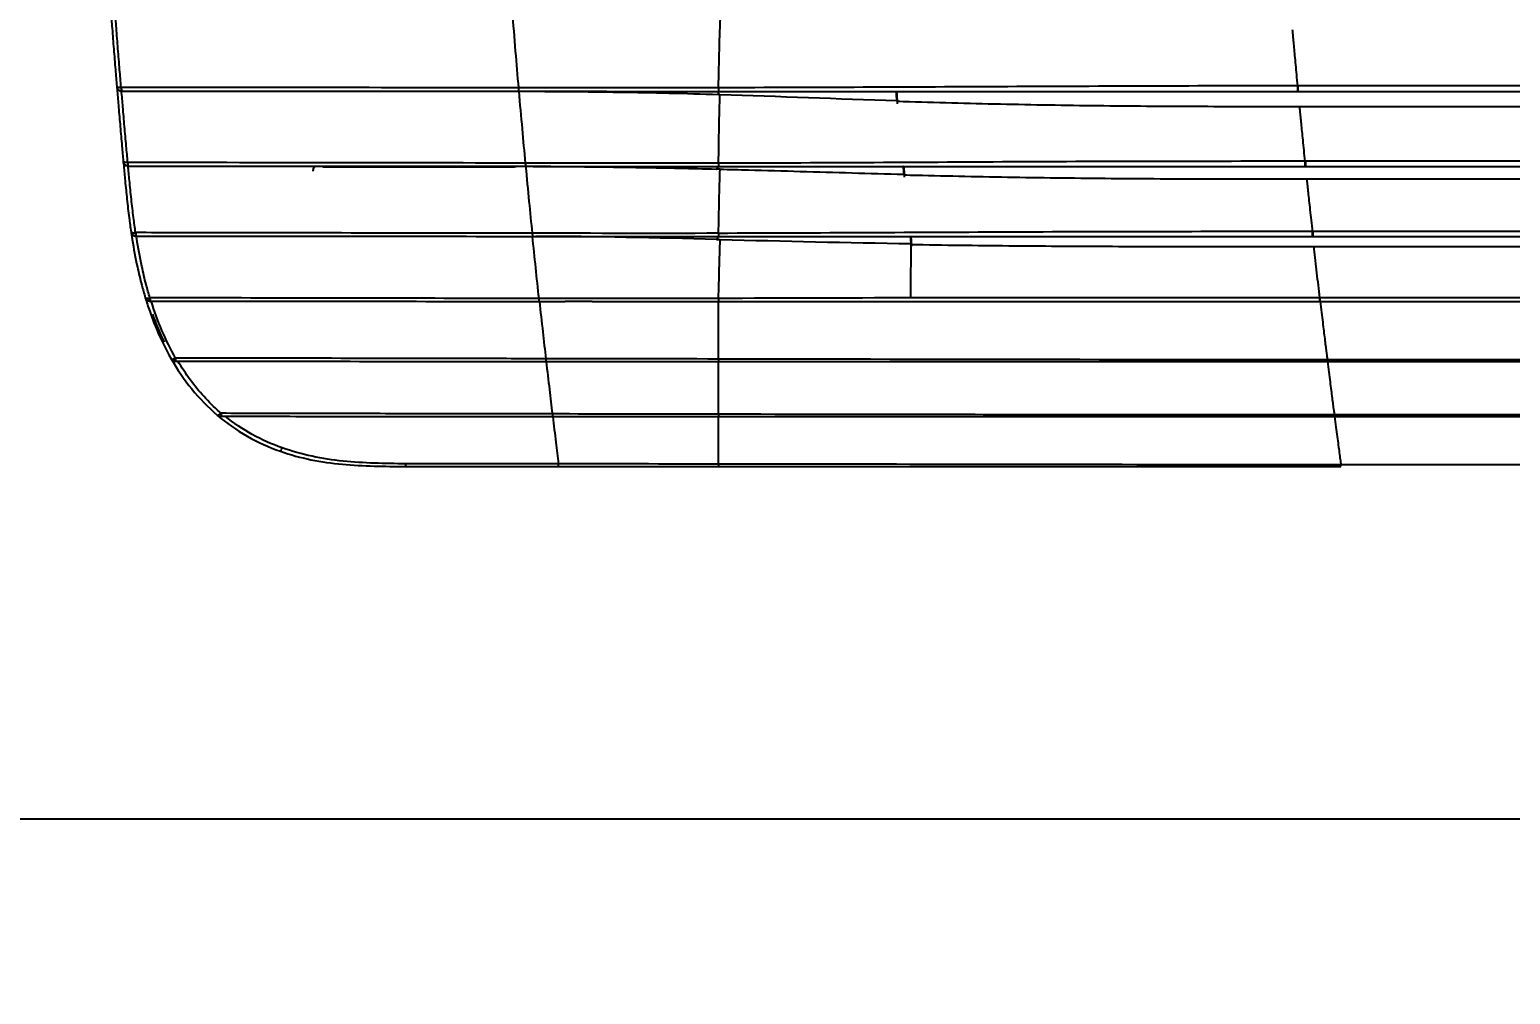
# Model space of a CAD drawing. Header units: millimetres. Extents: x 11242 to 497835, y 4200 to 105100.
# Drawn here: x 278410 to 278705.9, y 45890 to 46082.8 of the extents above; entities that cross this region are included whole.
import ezdxf
from ezdxf.xclip import XClip

# ---------------------------------------------------------------- set-up
doc = ezdxf.new("R2010")
doc.units = ezdxf.units.MM
doc.header["$LTSCALE"] = 200
doc.header["$XCLIPFRAME"] = 0
doc.layers.get('DEFPOINTS').update_dxf_attribs({"color": 137})
for name, color, linetype in [('# LG-AIRCON', 240, 'Continuous'), ('# 냉난방설비', 4, 'Continuous'), ('CEIL-7', 7, 'Continuous'), ('CEIL-암면흡음텍스', 251, 'Continuous')]:
    doc.layers.add(name, color=color, linetype=linetype)
doc.layers.add('Defpoint', color=137, linetype='Continuous', plot=False)
doc.styles.add('맑은고딕', font='malgun.ttf')
doc.dimstyles.new('GAUN-100', dxfattribs={"dimscale": 100, "dimtxt": 1.5, "dimasz": 1, "dimexe": 2, "dimexo": 3, "dimgap": 0.5, "dimtad": 1, "dimdec": 0, "dimzin": 1, "dimdsep": 46, "dimlunit": 6, "dimtxsty": '맑은고딕', "dimblk": 'CJDOT', "dimcen": 0.09, "dimdle": 1, "dimclrd": 256, "dimclre": 256, "dimclrt": 3, "dimadec": 0, "dimazin": 0, "dimtfac": 1, "dimtdec": 0, "dimtix": 1, "dimtmove": 2, "dimatfit": 3, "dimldrblk": 'CJDOT', "dimfxl": 1, "dimtolj": 1, "dimtzin": 1, "dimarcsym": 0})

# ---------------------------------------------------------------- blocks, each defined once
blk = doc.blocks.new('A$C7F214049')
at = {"layer": '# LG-AIRCON', "color": 0}
for p, q in [((916.51, 76.11), (243.45, 76.11)), ((243.45, 75), (916.51, 75)), ((243.74, 72), (362.68, 72)), ((915.03, 61.03), (244.93, 61.03)), ((244.93, 60), (915.03, 60)), ((245.24, 57.5), (362.68, 57.5)), ((136.2, 45.99), (136.75, 45.99)), ((146.7, 45.98), (147.25, 45.98)), ((913.53, 46.98), (246.43, 46.98)), ((246.43, 46), (913.53, 46)), ((246.68, 44), (362.68, 44)), ((912.09, 33.76), (247.87, 33.76)), ((247.87, 33), (912.09, 33)), ((910.64, 21.35), (249.32, 21.35)), ((249.36, 21), (910.6, 21)), ((909.24, 10.33), (250.72, 10.33)), ((250.76, 10), (909.2, 10)), ((907.91, 0.36), (252.05, 0.36))]:
    blk.add_line(p, q, dxfattribs=at)
for centre, major_axis, ratio, start_param, end_param in [((8.4, 75.88), (0.049, 0.798), 0.136958, 1.667536, 3.141913), ((8.41, 75.88), (-0.001, -0.8), 0.14248, 4.80064, 6.283187), ((9.71, 60.88), (0.031, 0.799), 0.121007, 1.68508, 3.141796), ((9.72, 60.88), (-0.001, -0.8), 0.125273, 4.821931, 6.283187), ((11.26, 46.88), (0.001, 0.8), 0.134452, 1.708577, 3.141594), ((11.27, 46.88), (-0.001, -0.8), 0.104317, 4.846162, 6.283187), ((14.06, 33.88), (0.001, 0.8), 0.249871, 1.779628, 3.141594), ((14.1, 33.88), (-0.001, -0.8), 0.080584, 4.87549, 6.283187), ((19.13, 21.87), (0.001, 0.8), 0.398674, 1.94074, 3.141595), ((19.21, 21.87), (-0.001, -0.8), 0.055459, 4.913614, 6.283187), ((28.29, 10.87), (-0.001, -0.8), 0.030446, 4.969587, 6.283187)]:
    blk.add_ellipse(centre, major_axis=major_axis, ratio=ratio, start_param=start_param, end_param=end_param, dxfattribs=at)
for points, knots in [([(6.22, 91.08), (6.22, 91.08), (6.22, 91.08), (6.31, 89.91), (6.4, 88.74), (6.6, 86.2), (6.7, 84.82), (6.92, 82.08), (7.03, 80.71), (7.23, 78.22), (7.33, 77.11), (7.42, 76)], [0, 0, 0, 0, 0.000003, 0.000003, 0.233028, 0.233028, 0.505766, 0.505766, 0.778696, 0.778696, 1, 1, 1, 1]), ([(8.29, 75.81), (8.19, 76.99), (8.09, 78.18), (7.88, 80.74), (7.77, 82.13), (7.55, 84.9), (7.44, 86.28), (7.25, 88.81), (7.16, 89.95), (7.07, 91.09)], [0, 0, 0, 0, 0.232485, 0.232485, 0.504333, 0.504333, 0.77599, 0.77599, 1, 1, 1, 1]), ([(86.41, 91.03), (86.62, 88.36), (87.03, 83.23), (87.47, 78.13), (87.68, 75.7)], [0, 0, 0, 0, 0.522018, 1, 1, 1, 1]), ([(242.32, 87.35), (242.35, 87.04), (242.41, 86.39), (242.51, 85.18), (242.64, 83.78), (242.79, 82.16), (242.95, 80.33), (243.14, 78.32), (243.28, 76.85), (243.35, 76.11)], [0, 0, 0, 0, 0.129668, 0.263896, 0.40267, 0.54587, 0.6933, 0.844735, 1, 1, 1, 1]), ([(7.42, 76), (7.42, 76), (7.42, 76), (7.42, 75.97), (7.42, 75.94), (7.44, 75.86), (7.45, 75.8), (7.5, 75.66), (7.54, 75.59), (7.65, 75.42), (7.74, 75.33), (7.91, 75.21), (7.99, 75.17), (8.16, 75.11), (8.26, 75.09), (8.35, 75.08)], [0, 0, 0, 0, 0.004525, 0.004525, 0.057821, 0.057821, 0.188308, 0.188308, 0.361252, 0.361252, 0.614659, 0.614659, 0.799532, 0.799532, 1, 1, 1, 1]), ([(7.42, 76), (7.42, 76), (7.42, 76), (7.42, 75.99), (7.42, 75.99), (7.43, 75.96), (7.44, 75.95), (7.48, 75.92), (7.51, 75.9), (7.61, 75.86), (7.69, 75.84), (7.85, 75.82), (7.93, 75.81), (8.1, 75.81), (8.19, 75.81), (8.29, 75.81)], [0, 0, 0, 0, 0.004524, 0.004524, 0.057818, 0.057818, 0.188305, 0.188305, 0.361249, 0.361249, 0.614664, 0.614664, 0.799537, 0.799537, 1, 1, 1, 1]), ([(7.43, 75.9), (7.44, 75.77), (7.45, 75.63), (7.48, 75.36), (7.49, 75.22), (7.5, 75.08), (7.5, 75.08), (7.5, 75.08)], [0, 0, 0, 0, 0.494679, 0.494679, 0.999949, 0.999949, 1, 1, 1, 1]), ([(7.5, 75.08), (7.5, 75.08), (7.5, 75.08), (7.59, 74), (7.68, 72.92), (7.88, 70.54), (7.99, 69.25), (8.22, 66.66), (8.33, 65.37), (8.54, 63.05), (8.63, 62.02), (8.72, 60.99)], [0, 0, 0, 0, 0.000003, 0.000003, 0.230343, 0.230343, 0.50549, 0.50549, 0.780381, 0.780381, 1, 1, 1, 1]), ([(9.61, 60.79), (9.51, 61.89), (9.41, 62.99), (9.2, 65.39), (9.08, 66.7), (8.85, 69.31), (8.74, 70.62), (8.54, 72.98), (8.45, 74.03), (8.36, 75.08)], [0, 0, 0, 0, 0.231342, 0.231342, 0.505085, 0.505085, 0.779084, 0.779084, 1, 1, 1, 1]), ([(87.68, 75.72), (87.69, 75.6), (87.71, 75.35), (87.73, 75.08), (87.74, 75.05), (87.74, 75.03)], [0, 0, 0, 0, 0.332335, 0.665361, 1, 1, 1, 1]), ([(87.74, 75.03), (87.96, 72.51), (88.39, 67.71), (88.83, 62.94), (89.04, 60.68)], [0, 0, 0, 0, 0.523128, 1, 1, 1, 1]), ([(88.02, 75.03), (94.62, 75.02), (101.22, 74.95), (114.44, 74.78), (121.06, 74.61), (127.67, 74.4)], [0, 0, 0, 0, 0.5, 0.5, 1, 1, 1, 1]), ([(243.35, 76.11), (224.06, 76.11), (204.77, 76.03), (166.21, 75.86), (146.93, 75.77), (127.67, 75.73)], [0, 0, 0, 0, 0.5, 0.5, 1, 1, 1, 1]), ([(127.67, 75.73), (127.67, 75.62), (127.67, 75.39), (127.67, 75.08), (127.67, 75.03), (127.67, 75)], [0, 0, 0, 0, 0.272088, 0.605637, 1, 1, 1, 1]), ([(127.67, 75), (146.93, 75), (166.21, 75), (204.77, 75), (224.06, 75), (243.35, 75)], [0, 0, 0, 0, 0.5, 0.5, 1, 1, 1, 1]), ([(163.22, 75), (163.23, 74.96), (163.23, 74.92), (163.26, 74.6), (163.29, 74.32), (163.31, 74.05)], [0, 0, 0, 0, 0.133541, 0.133541, 1, 1, 1, 1]), ([(163.31, 74.05), (163.31, 74.05), (163.31, 74.05), (163.31, 74.07), (163.31, 74.09), (163.31, 74.1)], [0, 0, 0, 0, 0.204675, 0.204675, 1, 1, 1, 1]), ([(243.35, 76.11), (243.35, 75.86), (243.35, 75.57), (243.35, 75.14), (243.35, 75), (243.35, 75)], [0, 0, 0, 0, 0.5, 0.5, 1, 1, 1, 1]), ([(243.45, 76.11), (243.45, 75.87), (243.45, 75.57), (243.45, 75.14), (243.45, 75), (243.45, 75)], [0, 0, 0, 0, 0.5, 0.5, 1, 1, 1, 1]), ([(163.27, 73.04), (164.11, 73.01), (171.43, 72.79), (181.97, 72.52), (194.93, 72.28), (204.67, 72.15), (214.42, 72.06), (224.19, 72.02), (233.96, 72), (240.48, 72), (243.73, 72)], [0, 0, 0, 0, 0.03148, 0.273623, 0.394695, 0.515767, 0.636839, 0.757911, 0.878983, 1, 1, 1, 1]), ([(163.35, 73.44), (163.35, 73.39), (163.35, 73.32), (163.36, 73.16), (163.36, 73.07), (163.36, 72.88), (163.36, 72.78), (163.36, 72.64), (163.36, 72.59), (163.36, 72.54)], [0, 0, 0, 0, 0.289054, 0.289054, 0.578222, 0.578222, 0.865626, 0.865626, 1, 1, 1, 1]), ([(243.75, 71.9), (243.77, 71.62), (243.83, 71.04), (243.94, 69.92), (244.07, 68.58), (244.23, 67.02), (244.4, 65.23), (244.6, 63.23), (244.75, 61.77), (244.83, 61.03)], [0, 0, 0, 0, 0.124654, 0.255527, 0.392666, 0.535953, 0.685134, 0.839895, 1, 1, 1, 1]), ([(9.61, 60.79), (9.52, 60.79), (9.42, 60.79), (9.25, 60.79), (9.18, 60.8), (9.01, 60.82), (8.93, 60.84), (8.83, 60.88), (8.79, 60.9), (8.75, 60.93), (8.74, 60.95), (8.73, 60.97), (8.72, 60.98), (8.72, 60.99), (8.72, 60.99), (8.72, 60.99)], [0, 0, 0, 0, 0.197989, 0.197989, 0.381415, 0.381415, 0.629119, 0.629119, 0.806348, 0.806348, 0.9248, 0.9248, 0.995519, 0.995519, 1, 1, 1, 1]), ([(9.68, 60.08), (9.58, 60.09), (9.49, 60.1), (9.31, 60.16), (9.23, 60.2), (9.06, 60.32), (8.97, 60.4), (8.86, 60.57), (8.82, 60.64), (8.77, 60.77), (8.75, 60.83), (8.73, 60.92), (8.73, 60.95), (8.72, 60.99), (8.72, 60.99), (8.72, 60.99)], [0, 0, 0, 0, 0.197995, 0.197995, 0.38142, 0.38142, 0.629117, 0.629117, 0.806345, 0.806345, 0.924796, 0.924796, 0.995519, 0.995519, 1, 1, 1, 1]), ([(8.74, 60.88), (8.75, 60.76), (8.76, 60.63), (8.79, 60.36), (8.8, 60.22), (8.81, 60.08), (8.81, 60.08), (8.81, 60.08)], [0, 0, 0, 0, 0.472061, 0.472061, 0.999948, 0.999948, 1, 1, 1, 1]), ([(8.81, 60.08), (8.81, 60.08), (8.81, 60.08), (8.9, 59.1), (8.99, 58.12), (9.2, 55.91), (9.32, 54.68), (9.58, 52.21), (9.73, 50.97), (10, 48.81), (10.13, 47.87), (10.27, 46.93)], [0, 0, 0, 0, 0.000003, 0.000003, 0.222644, 0.222644, 0.503385, 0.503385, 0.784968, 0.784968, 1, 1, 1, 1]), ([(11.18, 46.77), (11.03, 47.77), (10.9, 48.77), (10.61, 51.01), (10.47, 52.25), (10.2, 54.74), (10.07, 55.98), (9.86, 58.18), (9.78, 59.13), (9.69, 60.08)], [0, 0, 0, 0, 0.226886, 0.226886, 0.506944, 0.506944, 0.786603, 0.786603, 1, 1, 1, 1]), ([(46.67, 59.03), (46.67, 59.26), (46.71, 59.49), (46.83, 59.83), (46.89, 59.95), (46.97, 60.07)], [0, 0, 0, 0, 0.624471, 0.624471, 1, 1, 1, 1]), ([(85.8, 59.84), (85.14, 59.84), (84.47, 59.84), (81.15, 59.84), (78.49, 59.85), (66.74, 59.85), (57.66, 59.86), (48.58, 59.87)], [0, 0, 0, 0, 0.053541, 0.053541, 0.267707, 0.267707, 1, 1, 1, 1]), ([(87.41, 60.03), (87.39, 60.01), (87.35, 59.99), (87.21, 59.95), (87.11, 59.93), (86.87, 59.89), (86.73, 59.88), (86.42, 59.86), (86.26, 59.85), (85.99, 59.84), (85.9, 59.84), (85.8, 59.84)], [0, 0, 0, 0, 0.22015, 0.22015, 0.441118, 0.441118, 0.661355, 0.661355, 0.878806, 0.878806, 1, 1, 1, 1]), ([(89.04, 60.68), (89.05, 60.56), (89.08, 60.33), (89.1, 60.08), (89.11, 60.04), (89.11, 60.03)], [0, 0, 0, 0, 0.336262, 0.669302, 1, 1, 1, 1]), ([(89.11, 60.03), (89.33, 57.67), (89.77, 53.18), (90.21, 48.74), (90.43, 46.65)], [0, 0, 0, 0, 0.523594, 1, 1, 1, 1]), ([(89.35, 60.03), (90.2, 60.03), (91.06, 60.02), (92.76, 60.02), (93.62, 60.01), (95.33, 60), (96.18, 60), (98.74, 59.98), (100.45, 59.96), (103.87, 59.92), (105.58, 59.9), (109, 59.86), (110.71, 59.83), (114.88, 59.76), (117.34, 59.71), (122.26, 59.6), (124.72, 59.54), (127.21, 59.48), (127.24, 59.48), (127.28, 59.48)], [0, 0, 0, 0, 0.067603, 0.067603, 0.135207, 0.135207, 0.20281, 0.20281, 0.338021, 0.338021, 0.473232, 0.473232, 0.608444, 0.608444, 0.802914, 0.802914, 0.997463, 0.997463, 1, 1, 1, 1]), ([(89.35, 60.03), (89.35, 60.03), (89.35, 60.03), (89.35, 60.03), (89.35, 60.03), (89.35, 60.03), (89.35, 60.03), (89.35, 60.03)], [0, 0, 0, 0, 0.108262, 0.108262, 0.347509, 0.347509, 1, 1, 1, 1]), ([(244.83, 61.03), (225.29, 61.03), (205.76, 61.01), (166.7, 60.8), (147.18, 60.67), (127.67, 60.64)], [0, 0, 0, 0, 0.5, 0.5, 1, 1, 1, 1]), ([(127.67, 60.64), (127.67, 60.49), (127.67, 60.14), (127.67, 60.05), (127.67, 60)], [0, 0, 0, 0, 0.430738, 1, 1, 1, 1]), ([(127.67, 60), (147.18, 60), (166.7, 60), (205.76, 60), (225.29, 60), (244.83, 60)], [0, 0, 0, 0, 0.5, 0.5, 1, 1, 1, 1]), ([(127.98, 59.46), (129.87, 59.41), (131.76, 59.36), (137.1, 59.22), (140.56, 59.12), (147.45, 58.93), (150.9, 58.83), (157.79, 58.63), (161.24, 58.53), (164.68, 58.44)], [0, 0, 0, 0, 0.154356, 0.154356, 0.436249, 0.436249, 0.718129, 0.718129, 1, 1, 1, 1]), ([(164.65, 60), (164.67, 59.8), (164.69, 59.6), (164.71, 59.37), (164.72, 59.34), (164.72, 59.32)], [0, 0, 0, 0, 0.878609, 0.878609, 1, 1, 1, 1]), ([(164.72, 59.32), (164.72, 59.32), (164.72, 59.32), (164.72, 59.34), (164.72, 59.36), (164.72, 59.37)], [0, 0, 0, 0, 0.162507, 0.162507, 1, 1, 1, 1]), ([(164.68, 58.32), (165.51, 58.3), (172.84, 58.12), (186.64, 57.84), (206.13, 57.6), (222.4, 57.52), (235.42, 57.5), (241.94, 57.5), (245.19, 57.5)], [0, 0, 0, 0, 0.031154, 0.273366, 0.515577, 0.757789, 0.878894, 1, 1, 1, 1]), ([(164.75, 58.76), (164.75, 58.71), (164.75, 58.64), (164.76, 58.49), (164.76, 58.4), (164.76, 58.21), (164.76, 58.11), (164.76, 57.96), (164.76, 57.92), (164.76, 57.88)], [0, 0, 0, 0, 0.29349, 0.29349, 0.587046, 0.587046, 0.879579, 0.879579, 1, 1, 1, 1]), ([(245.21, 57.3), (245.25, 56.93), (245.33, 56.16), (245.48, 54.76), (245.65, 53.15), (245.85, 51.3), (246.07, 49.24), (246.24, 47.74), (246.32, 46.98)], [0, 0, 0, 0, 0.143813, 0.296961, 0.459414, 0.630967, 0.811278, 1, 1, 1, 1]), ([(10.27, 46.93), (10.27, 46.93), (10.27, 46.93), (10.27, 46.93), (10.27, 46.92), (10.28, 46.9), (10.3, 46.88), (10.34, 46.84), (10.37, 46.83), (10.47, 46.79), (10.55, 46.77), (10.72, 46.76), (10.79, 46.75), (10.96, 46.76), (11.06, 46.76), (11.15, 46.77)], [0, 0, 0, 0, 0.004542, 0.004542, 0.055103, 0.055103, 0.184972, 0.184972, 0.355126, 0.355126, 0.609096, 0.609096, 0.797044, 0.797044, 1, 1, 1, 1]), ([(10.27, 46.93), (10.27, 46.93), (10.27, 46.93), (10.28, 46.9), (10.28, 46.88), (10.3, 46.8), (10.32, 46.74), (10.37, 46.61), (10.42, 46.54), (10.54, 46.38), (10.63, 46.3), (10.8, 46.19), (10.89, 46.15), (11.06, 46.09), (11.16, 46.08), (11.26, 46.08)], [0, 0, 0, 0, 0.00454, 0.00454, 0.055109, 0.055109, 0.184991, 0.184991, 0.355151, 0.355151, 0.609123, 0.609123, 0.797065, 0.797065, 1, 1, 1, 1]), ([(10.29, 46.84), (10.31, 46.72), (10.33, 46.6), (10.36, 46.35), (10.38, 46.22), (10.41, 46.08), (10.41, 46.08), (10.41, 46.08)], [0, 0, 0, 0, 0.466321, 0.466321, 0.999945, 0.999945, 1, 1, 1, 1]), ([(10.41, 46.08), (10.44, 45.86), (10.47, 45.64), (10.8, 43.57), (11.14, 41.73), (11.8, 38.68), (12.09, 37.47), (12.63, 35.44), (12.86, 34.61), (13.11, 33.79)], [0, 0, 0, 0, 0.053164, 0.053164, 0.497933, 0.497933, 0.794719, 0.794719, 1, 1, 1, 1]), ([(90.43, 46.65), (87.32, 46.65), (84.22, 46.66), (70.87, 46.68), (60.63, 46.69), (40.17, 46.72), (29.94, 46.74), (16.88, 46.76), (14.03, 46.77), (11.18, 46.77)], [0, 0, 0, 0, 0.117383, 0.117383, 0.504703, 0.504703, 0.892034, 0.892034, 1, 1, 1, 1]), ([(11.26, 46.08), (14.11, 46.08), (16.96, 46.08), (30.02, 46.07), (40.24, 46.06), (60.69, 46.05), (70.93, 46.04), (84.27, 46.03), (87.38, 46.03), (90.49, 46.03)], [0, 0, 0, 0, 0.10794, 0.10794, 0.495186, 0.495186, 0.882432, 0.882432, 1, 1, 1, 1]), ([(14.03, 33.75), (13.77, 34.63), (13.52, 35.51), (12.97, 37.6), (12.69, 38.82), (12.03, 41.87), (11.69, 43.72), (11.37, 45.74), (11.34, 45.91), (11.32, 46.08)], [0, 0, 0, 0, 0.218779, 0.218779, 0.515002, 0.515002, 0.959729, 0.959729, 1, 1, 1, 1]), ([(90.43, 46.65), (90.44, 46.53), (90.46, 46.31), (90.48, 46.07), (90.49, 46.04), (90.49, 46.03)], [0, 0, 0, 0, 0.340964, 0.674029, 1, 1, 1, 1]), ([(91.2, 46.03), (91.2, 46.03), (91.19, 46.03), (91.2, 46.03), (91.19, 46.03), (91.19, 46.03)], [0, 0, 0, 0, 0.663983, 0.663983, 1, 1, 1, 1]), ([(246.32, 46.98), (226.54, 46.98), (206.76, 46.96), (167.21, 46.79), (147.44, 46.67), (127.67, 46.63)], [0, 0, 0, 0, 0.5, 0.5, 1, 1, 1, 1]), ([(127.67, 46), (147.44, 46), (167.21, 46), (206.76, 46), (226.54, 46), (246.32, 46)], [0, 0, 0, 0, 0.5, 0.5, 1, 1, 1, 1]), ([(165.96, 46), (165.96, 46), (165.96, 46), (166.01, 45.53), (166.06, 45.05), (166.11, 44.58)], [0, 0, 0, 0, 0.0011, 0.0011, 1, 1, 1, 1]), ([(166.09, 46), (166.11, 45.83), (166.13, 45.66), (166.15, 45.46), (166.15, 45.44), (166.15, 45.41)], [0, 0, 0, 0, 0.864665, 0.864665, 1, 1, 1, 1]), ([(166.11, 44.42), (166.93, 44.4), (174.26, 44.28), (188.09, 44.12), (207.61, 44.02), (227.13, 44), (240.14, 44), (246.64, 44)], [0, 0, 0, 0, 0.030712, 0.273048, 0.515383, 0.757718, 1, 1, 1, 1]), ([(166.15, 45.41), (166.15, 45.41), (166.15, 45.42), (166.15, 45.44), (166.15, 45.46), (166.15, 45.47)], [0, 0, 0, 0, 0.162097, 0.162097, 1, 1, 1, 1]), ([(166.18, 44.99), (166.18, 44.94), (166.19, 44.87), (166.19, 44.72), (166.19, 44.63), (166.2, 44.44), (166.2, 44.34), (166.2, 44.19), (166.2, 44.13), (166.2, 44.08)], [0, 0, 0, 0, 0.285186, 0.285186, 0.570383, 0.570383, 0.855393, 0.855393, 1, 1, 1, 1]), ([(247.82, 33.76), (247.63, 35.42), (247.23, 38.82), (246.87, 42.01), (246.7, 43.5)], [0, 0, 0, 0, 0.490949, 1, 1, 1, 1]), ([(13.11, 33.79), (13.11, 33.79), (13.11, 33.79), (13.14, 33.7), (13.18, 33.61), (13.3, 33.42), (13.39, 33.32), (13.58, 33.2), (13.67, 33.16), (13.85, 33.09), (13.96, 33.08), (14.06, 33.08)], [0, 0, 0, 0, 0.005051, 0.005051, 0.225937, 0.225937, 0.536829, 0.536829, 0.75815, 0.75815, 1, 1, 1, 1]), ([(13.11, 33.79), (13.11, 33.79), (13.11, 33.79), (13.11, 33.79), (13.11, 33.79), (13.12, 33.76), (13.14, 33.74), (13.22, 33.69), (13.29, 33.68), (13.44, 33.66), (13.51, 33.67), (13.67, 33.68), (13.77, 33.69), (13.87, 33.71)], [0, 0, 0, 0, 0.004995, 0.004995, 0.008352, 0.008352, 0.225814, 0.225814, 0.536727, 0.536727, 0.758081, 0.758081, 1, 1, 1, 1]), ([(91.8, 33.61), (88.53, 33.62), (85.25, 33.62), (72.17, 33.64), (62.37, 33.66), (42.76, 33.69), (32.97, 33.71), (20.13, 33.74), (17.08, 33.74), (14.03, 33.75)], [0, 0, 0, 0, 0.126259, 0.126259, 0.50431, 0.50431, 0.882369, 0.882369, 1, 1, 1, 1]), ([(14.1, 33.08), (17.14, 33.08), (20.19, 33.07), (33.02, 33.07), (42.82, 33.06), (62.41, 33.05), (72.22, 33.04), (85.3, 33.03), (88.59, 33.03), (91.87, 33.03)], [0, 0, 0, 0, 0.117588, 0.117588, 0.495514, 0.495514, 0.873438, 0.873438, 1, 1, 1, 1]), ([(91.87, 33.03), (92.09, 30.99), (92.52, 27.12), (92.95, 23.34), (93.15, 21.57)], [0, 0, 0, 0, 0.52464, 1, 1, 1, 1]), ([(127.67, 21.51), (127.68, 22.33), (127.68, 24.39), (127.68, 28.2), (127.68, 31.26), (127.67, 33)], [0, 0, 0, 0, 0.2213, 0.555091, 1, 1, 1, 1]), ([(247.91, 33), (248, 32.28), (248.16, 30.89), (248.39, 28.91), (248.6, 27.15), (248.79, 25.59), (248.95, 24.25), (249.1, 23.11), (249.22, 22.16), (249.29, 21.61), (249.32, 21.35)], [0, 0, 0, 0, 0.176049, 0.337518, 0.484403, 0.616703, 0.734415, 0.837536, 0.926064, 1, 1, 1, 1]), ([(14.54, 30.5), (15.01, 29.25), (15.73, 27.35), (16.58, 25.51), (16.88, 24.88)], [0, 0, 0, 0, 0.65847, 1, 1, 1, 1]), ([(18.26, 21.58), (18.26, 21.58), (18.26, 21.58), (18.27, 21.56), (18.29, 21.54), (18.33, 21.52), (18.36, 21.51), (18.44, 21.5), (18.5, 21.5), (18.64, 21.53), (18.72, 21.55), (18.81, 21.58), (18.82, 21.58), (18.83, 21.59)], [0, 0, 0, 0, 0.006095, 0.006095, 0.19717, 0.19717, 0.381081, 0.381081, 0.671052, 0.671052, 0.971596, 0.971596, 1, 1, 1, 1]), ([(18.26, 21.58), (18.26, 21.58), (18.26, 21.57), (18.3, 21.51), (18.34, 21.46), (18.42, 21.36), (18.47, 21.32), (18.6, 21.22), (18.69, 21.17), (18.89, 21.1), (18.99, 21.08), (19.11, 21.08), (19.12, 21.07), (19.13, 21.07)], [0, 0, 0, 0, 0.006088, 0.006088, 0.197193, 0.197193, 0.381112, 0.381112, 0.671086, 0.671086, 0.971602, 0.971602, 1, 1, 1, 1]), ([(19.16, 21.71), (19.16, 21.71), (19.16, 21.71), (19.05, 21.67), (18.93, 21.62), (18.83, 21.59)], [0, 0, 0, 0, 0.000258, 0.000258, 1, 1, 1, 1]), ([(19.13, 21.07), (19.13, 21.07), (19.13, 21.07), (19.16, 21.07), (19.18, 21.07), (19.21, 21.07)], [0, 0, 0, 0, 0.064961, 0.064961, 1, 1, 1, 1]), ([(93.15, 21.57), (90.53, 21.58), (87.9, 21.58), (75.47, 21.6), (65.67, 21.62), (46.07, 21.66), (36.27, 21.68), (24.03, 21.7), (21.6, 21.71), (19.16, 21.71)], [0, 0, 0, 0, 0.106463, 0.106463, 0.503849, 0.503849, 0.901237, 0.901237, 1, 1, 1, 1]), ([(19.21, 21.07), (21.64, 21.07), (24.08, 21.07), (36.31, 21.06), (46.1, 21.06), (65.7, 21.04), (75.5, 21.04), (87.94, 21.03), (90.58, 21.03), (93.22, 21.02)], [0, 0, 0, 0, 0.098712, 0.098712, 0.495896, 0.495896, 0.893081, 0.893081, 1, 1, 1, 1]), ([(28.26, 10.66), (28.16, 10.76), (28.05, 10.85), (26.86, 11.9), (25.83, 12.92), (23.88, 15.07), (22.96, 16.19), (21.21, 18.56), (20.39, 19.8), (19.63, 21.07), (19.63, 21.07), (19.63, 21.07)], [0, 0, 0, 0, 0.031614, 0.031614, 0.352504, 0.352504, 0.673143, 0.673143, 0.999997, 0.999997, 1, 1, 1, 1]), ([(93.22, 21.02), (93.44, 19.14), (93.85, 15.59), (94.26, 12.14), (94.46, 10.53)], [0, 0, 0, 0, 0.525107, 1, 1, 1, 1]), ([(127.67, 10.47), (127.68, 11.86), (127.68, 15.25), (127.68, 18.87), (127.67, 21)], [0, 0, 0, 0, 0.408871, 1, 1, 1, 1]), ([(249.36, 21), (249.45, 20.29), (249.62, 18.93), (249.86, 17.01), (250.08, 15.29), (250.27, 13.77), (250.44, 12.45), (250.59, 11.32), (250.68, 10.64), (250.72, 10.33)], [0, 0, 0, 0, 0.184926, 0.355832, 0.512716, 0.655576, 0.784411, 0.899219, 1, 1, 1, 1]), ([(27.47, 10.31), (27.47, 10.31), (27.47, 10.31), (27.49, 10.29), (27.53, 10.28), (27.6, 10.28), (27.65, 10.29), (27.72, 10.33), (27.75, 10.34), (27.78, 10.35)], [0, 0, 0, 0, 0.009058, 0.009058, 0.424037, 0.424037, 0.797497, 0.797497, 1, 1, 1, 1]), ([(27.47, 10.31), (27.47, 10.31), (27.47, 10.31), (27.55, 10.24), (27.63, 10.19), (27.8, 10.12), (27.89, 10.09), (28.02, 10.07), (28.07, 10.07), (28.12, 10.07)], [0, 0, 0, 0, 0.009042, 0.009042, 0.42403, 0.42403, 0.802264, 0.802264, 1, 1, 1, 1]), ([(28.26, 10.66), (28.15, 10.59), (28.04, 10.51), (27.93, 10.45), (27.92, 10.44), (27.86, 10.4), (27.82, 10.38), (27.78, 10.35)], [0, 0, 0, 0, 0.619716, 0.619716, 0.702663, 0.702663, 1, 1, 1, 1]), ([(28.12, 10.07), (28.13, 10.07), (28.15, 10.07), (28.2, 10.07), (28.24, 10.07), (28.29, 10.07)], [0, 0, 0, 0, 0.27303, 0.27303, 1, 1, 1, 1]), ([(94.46, 10.53), (93.93, 10.53), (93.39, 10.53), (82.28, 10.55), (71.7, 10.57), (55.45, 10.6), (49.77, 10.61), (38.81, 10.64), (33.54, 10.65), (28.26, 10.66)], [0, 0, 0, 0, 0.024163, 0.024163, 0.503514, 0.503514, 0.760929, 0.760929, 1, 1, 1, 1]), ([(28.29, 10.07), (34.92, 10.06), (41.56, 10.06), (52.52, 10.05), (56.83, 10.05), (72.27, 10.04), (83.4, 10.03), (94.52, 10.02)], [0, 0, 0, 0, 0.300662, 0.300662, 0.496124, 0.496124, 1, 1, 1, 1]), ([(127.67, 10.47), (125.78, 10.47), (123.88, 10.48), (112.81, 10.5), (103.63, 10.52), (94.46, 10.53), (94.46, 10.53), (94.46, 10.53)], [0, 0, 0, 0, 0.171298, 0.171298, 0.999998, 0.999998, 1, 1, 1, 1]), ([(94.52, 10.02), (103.68, 10.02), (112.84, 10.01), (123.89, 10), (125.78, 10), (127.67, 10)], [0, 0, 0, 0, 0.828798, 0.828798, 1, 1, 1, 1]), ([(94.53, 10.02), (94.74, 8.27), (95.14, 5.01), (95.52, 1.93), (95.7, 0.55)], [0, 0, 0, 0, 0.529782, 1, 1, 1, 1]), ([(250.72, 10.33), (250.19, 10.33), (249.66, 10.33), (246.99, 10.33), (244.86, 10.33), (227.81, 10.33), (212.89, 10.34), (189.53, 10.37), (181.09, 10.39), (157.66, 10.42), (142.67, 10.45), (127.67, 10.47)], [0, 0, 0, 0, 0.013003, 0.013003, 0.065014, 0.065014, 0.428693, 0.428693, 0.634444, 0.634444, 1, 1, 1, 1]), ([(127.67, 0.51), (127.68, 1.69), (127.68, 4.69), (127.68, 8), (127.67, 10)], [0, 0, 0, 0, 0.394752, 1, 1, 1, 1]), ([(127.67, 10), (142.67, 10), (157.66, 10), (181.1, 10), (189.54, 10), (215.57, 10), (233.17, 10), (250.76, 10)], [0, 0, 0, 0, 0.365482, 0.365482, 0.571144, 0.571144, 1, 1, 1, 1]), ([(250.76, 10), (250.86, 9.3), (251.03, 7.94), (251.28, 6.03), (251.51, 4.33), (251.71, 2.83), (251.89, 1.51), (252, 0.73), (252.05, 0.36)], [0, 0, 0, 0, 0.200817, 0.387975, 0.561471, 0.721308, 0.867483, 1, 1, 1, 1]), ([(40.13, 3.07), (44.11, 1.66), (48.29, 0.87), (56.71, 0.08), (60.94, 0.05), (65.17, 0.04)], [0, 0, 0, 0, 0.5, 0.5, 1, 1, 1, 1]), ([(65.16, 0.58), (60.98, 0.61), (56.8, 0.68), (48.49, 1.54), (44.37, 2.35), (40.44, 3.77)], [0, 0, 0, 0, 0.5, 0.5, 1, 1, 1, 1]), ([(95.7, 0.55), (95.7, 0.55), (95.7, 0.55), (95.03, 0.55), (94.37, 0.55), (91.03, 0.55), (88.37, 0.55), (83.03, 0.55), (80.37, 0.55), (73.52, 0.56), (69.34, 0.56), (65.16, 0.58)], [0, 0, 0, 0, 0.000002, 0.000002, 0.065499, 0.065499, 0.327488, 0.327488, 0.589476, 0.589476, 1, 1, 1, 1]), ([(65.17, 0.04), (71.5, 0.04), (77.83, 0.03), (88, 0.03), (91.85, 0.02), (95.7, 0.02)], [0, 0, 0, 0, 0.621818, 0.621818, 1, 1, 1, 1]), ([(127.67, 0.51), (117.02, 0.53), (106.36, 0.54), (95.7, 0.55), (95.7, 0.55), (95.7, 0.55)], [0, 0, 0, 0, 0.999998, 0.999998, 1, 1, 1, 1]), ([(252.05, 0.36), (244.28, 0.36), (236.5, 0.37), (213.19, 0.39), (197.65, 0.41), (167.71, 0.46), (153.31, 0.48), (135.17, 0.51), (131.42, 0.51), (127.67, 0.51)], [0, 0, 0, 0, 0.18745, 0.18745, 0.562347, 0.562347, 0.909658, 0.909658, 1, 1, 1, 1]), ([(127.67, 0), (131.42, 0), (135.17, 0), (153.31, 0), (167.71, 0), (197.65, 0), (213.19, 0), (236.5, 0), (244.28, 0), (252.05, 0)], [0, 0, 0, 0, 0.090349, 0.090349, 0.437662, 0.437662, 0.812555, 0.812555, 1, 1, 1, 1])]:
    blk.add_open_spline(points, degree=3, knots=knots, dxfattribs=at)
for points, degree in [([(127.67, 75.73), (127.77, 80.98), (127.89, 86.02), (128.07, 90.38)], 3), ([(8.01, 75.17), (7.7, 75.13), (7.5, 75.1), (7.5, 75.08)], 3), ([(8.3, 75.81), (8.3, 75.81), (8.29, 75.81), (8.29, 75.81)], 3), ([(87.68, 75.72), (61.14, 75.75), (34.66, 75.77), (8.3, 75.81)], 3), ([(8.35, 75.08), (8.37, 75.08), (8.39, 75.08), (8.41, 75.08)], 3), ([(8.41, 75.08), (34.75, 75.06), (61.22, 75.05), (87.74, 75.03)], 3), ([(127.67, 75.73), (114.33, 75.71), (101, 75.71), (87.68, 75.72)], 3), ([(87.74, 75.03), (87.78, 75.03), (87.82, 75.03), (87.86, 75.03)], 3), ([(87.86, 75.03), (87.91, 75.03), (87.96, 75.03), (88.02, 75.03)], 3), ([(88.02, 75.03), (101.22, 75.02), (114.44, 75.01), (127.67, 75)], 3), ([(88.05, 75.03), (88.05, 75.03), (88.05, 75.03)], 2), ([(127.67, 74.4), (127.67, 74.6), (127.67, 74.8), (127.67, 75)], 3), ([(127.67, 60.64), (127.73, 65.55), (127.81, 70.32), (127.95, 74.4)], 3), ([(127.95, 74.4), (127.86, 74.4), (127.77, 74.4), (127.67, 74.4)], 3), ([(127.95, 74.4), (139.77, 74.03), (151.53, 73.55), (163.27, 73.16)], 3), ([(163.11, 74.98), (163.16, 74.38), (163.22, 73.77), (163.27, 73.16)], 3), ([(163.31, 74.1), (163.27, 74.55), (163.23, 75)], 2), ([(163.35, 73.47), (163.31, 74.09)], 1), ([(163.31, 74.05), (163.32, 73.84), (163.33, 73.64), (163.35, 73.44)], 3), ([(243.45, 76.11), (243.42, 76.11), (243.38, 76.11), (243.35, 76.11)], 3), ([(243.35, 75), (243.38, 75), (243.42, 75), (243.45, 75)], 3), ([(163.27, 73.16), (163.27, 73.12), (163.27, 73.08), (163.27, 73.04)], 3), ([(229.87, 72.01), (234.49, 72), (239.11, 72), (243.74, 72)], 3), ([(243.73, 72), (243.73, 72), (243.74, 72), (243.74, 72)], 3), ([(243.74, 71.9), (243.74, 71.94), (243.74, 71.97), (243.73, 72)], 3), ([(8.81, 60.08), (8.81, 60.09), (9.02, 60.13), (9.33, 60.16)], 3), ([(9.62, 60.79), (9.62, 60.79), (9.61, 60.79), (9.61, 60.79)], 3), ([(89.04, 60.68), (62.51, 60.71), (36.02, 60.75), (9.62, 60.79)], 3), ([(9.72, 60.08), (9.7, 60.08), (9.69, 60.08), (9.68, 60.08)], 3), ([(9.72, 60.08), (36.11, 60.06), (62.59, 60.04), (89.11, 60.03)], 3), ([(127.67, 60.64), (114.79, 60.64), (101.91, 60.67), (89.04, 60.68)], 3), ([(89.11, 60.03), (89.19, 60.03), (89.27, 60.03), (89.35, 60.03)], 3), ([(89.35, 60.03), (102.12, 60.02), (114.89, 60.01), (127.67, 60)], 3), ([(89.4, 60.03), (89.41, 60.03)], 1), ([(127.28, 59.48), (127.41, 59.65), (127.54, 59.82), (127.67, 60)], 3), ([(127.98, 59.46), (127.74, 59.47), (127.51, 59.47), (127.28, 59.48)], 3), ([(127.67, 46.63), (127.75, 51.09), (127.84, 55.49), (127.98, 59.46)], 3), ([(164.53, 60), (164.58, 59.48), (164.63, 58.96), (164.68, 58.44)], 3), ([(164.72, 59.37), (164.69, 59.69), (164.66, 60)], 2), ([(164.75, 58.8), (164.72, 59.36)], 1), ([(164.72, 59.32), (164.73, 59.13), (164.74, 58.95), (164.75, 58.76)], 3), ([(244.83, 61.03), (244.83, 60.56), (244.83, 60), (244.83, 60)], 3), ([(244.93, 61.03), (244.9, 61.03), (244.86, 61.03), (244.83, 61.03)], 3), ([(244.83, 60), (244.86, 60), (244.9, 60), (244.93, 60)], 3), ([(244.93, 61.03), (244.93, 60.56), (244.93, 60), (244.93, 60)], 3), ([(164.68, 58.44), (164.68, 58.4), (164.68, 58.36), (164.68, 58.32)], 3), ([(245.19, 57.5), (245.21, 57.5), (245.23, 57.5), (245.24, 57.5)], 3), ([(245.2, 57.3), (245.21, 57.37), (245.23, 57.44), (245.24, 57.5)], 3), ([(10.41, 46.08), (10.4, 46.09), (10.58, 46.12), (10.85, 46.17)], 3), ([(11.18, 46.77), (11.17, 46.77), (11.16, 46.77), (11.15, 46.77)], 3), ([(11.26, 46.08), (11.26, 46.08), (11.26, 46.08), (11.26, 46.08)], 3), ([(127.67, 46.64), (115.25, 46.62), (102.84, 46.63), (90.43, 46.65)], 3), ([(90.49, 46.03), (90.72, 46.03), (90.94, 46.03), (91.17, 46.03)], 3), ([(91.8, 33.61), (91.36, 37.67), (90.92, 41.83), (90.49, 46.02)], 3), ([(91.17, 46.03), (93.79, 46.02), (96.41, 46.02), (99.02, 46.02)], 3), ([(127.26, 45.43), (115.24, 45.73), (103.2, 46.01), (91.2, 46.03)], 3), ([(99.02, 46.02), (99.42, 46.02), (99.82, 46.02), (100.22, 46.02)], 3), ([(100.22, 46.02), (109.37, 46.01), (118.52, 46.01), (127.67, 46)], 3), ([(127.67, 46), (127.54, 45.81), (127.4, 45.61), (127.26, 45.43)], 3), ([(127.26, 45.43), (127.5, 45.42), (127.74, 45.42), (127.99, 45.41)], 3), ([(127.67, 46.63), (127.67, 46.28), (127.67, 46), (127.67, 46)], 3), ([(127.67, 33.63), (127.77, 37.57), (127.87, 41.57), (127.99, 45.41)], 3), ([(127.99, 45.41), (140.7, 45.1), (153.4, 44.78), (166.11, 44.58)], 3), ([(166.11, 44.42), (166.06, 40.99), (166.04, 37.33), (166.05, 33.73)], 3), ([(166.15, 45.47), (166.12, 45.74), (166.1, 46)], 2), ([(166.11, 44.58), (166.11, 44.52), (166.11, 44.47), (166.11, 44.42)], 3), ([(166.18, 45.03), (166.15, 45.45)], 1), ([(166.15, 45.41), (166.16, 45.27), (166.17, 45.13), (166.18, 44.99)], 3), ([(246.32, 46.98), (246.32, 46.51), (246.32, 46), (246.32, 46)], 3), ([(246.43, 46.98), (246.39, 46.98), (246.35, 46.98), (246.32, 46.98)], 3), ([(246.32, 46), (246.35, 46), (246.39, 46), (246.43, 46)], 3), ([(246.43, 46.98), (246.43, 46.51), (246.43, 46), (246.43, 46)], 3), ([(246.68, 43.5), (246.67, 43.67), (246.66, 43.84), (246.64, 44)], 3), ([(246.64, 44), (246.66, 44), (246.67, 44), (246.68, 44)], 3), ([(13.12, 33.76), (13.39, 32.86), (13.68, 31.96), (13.99, 31.06)], 3), ([(14.03, 33.75), (13.98, 33.74), (13.92, 33.72), (13.87, 33.71)], 3), ([(14.06, 33.08), (14.07, 33.08), (14.09, 33.08), (14.1, 33.08)], 3), ([(19.16, 21.71), (17.14, 25.27), (15.53, 29.12), (14.29, 33.08)], 3), ([(127.67, 33.63), (115.72, 33.61), (103.76, 33.59), (91.81, 33.61)], 3), ([(91.87, 33.03), (91.85, 33.03), (91.83, 33.28), (91.83, 33.61)], 3), ([(91.87, 33.03), (93.57, 33.02), (95.28, 33.02), (96.99, 33.02)], 3), ([(102.39, 33.02), (100.59, 33.02), (98.79, 33.02), (96.99, 33.02)], 3), ([(102.39, 33.02), (110.81, 33.01), (119.24, 33.01), (127.67, 33)], 3), ([(166.05, 33.73), (153.26, 33.7), (140.47, 33.66), (127.67, 33.63)], 3), ([(127.67, 33.63), (127.67, 33.28), (127.67, 33), (127.67, 33)], 3), ([(127.67, 33), (167.72, 33), (207.8, 33), (247.87, 33)], 3), ([(247.82, 33.76), (220.56, 33.76), (193.31, 33.78), (166.05, 33.73)], 3), ([(247.82, 33), (247.82, 33), (247.82, 33.36), (247.82, 33.76)], 3), ([(247.91, 33), (247.91, 33), (247.91, 33.36), (247.91, 33.76)], 3), ([(13.99, 31.06), (14.35, 30.03), (14.73, 29.02), (15.14, 28.01)], 3), ([(15.14, 28.01), (16.04, 25.8), (17.08, 23.64), (18.26, 21.58)], 3), ([(18.27, 21.58), (20.7, 17.33), (23.78, 13.46), (27.47, 10.31)], 3), ([(127.67, 21.51), (116.17, 21.53), (104.66, 21.56), (93.15, 21.57)], 3), ([(93.15, 21.57), (93.17, 21.26), (93.19, 21.02), (93.22, 21.02)], 3), ([(93.22, 21.02), (104.7, 21.02), (116.19, 21.01), (127.67, 21)], 3), ([(127.67, 21.51), (127.67, 21.21), (127.67, 21), (127.67, 21)], 3), ([(249.32, 21.35), (208.77, 21.35), (168.21, 21.44), (127.67, 21.51)], 3), ([(127.67, 21), (168.23, 21), (208.8, 21), (249.36, 21)], 3), ([(249.32, 21.35), (249.33, 21.14), (249.35, 21), (249.36, 21)], 3), ([(27.47, 10.31), (31.19, 7.12), (35.5, 4.69), (40.13, 3.07)], 3), ([(40.44, 3.76), (36.33, 5.23), (32.47, 7.34), (29.08, 10.07)], 3), ([(94.46, 10.53), (94.48, 10.23), (94.5, 10.02), (94.52, 10.02)], 3), ([(127.67, 10.47), (127.67, 10.19), (127.68, 10), (127.68, 10)], 3), ([(250.72, 10.33), (250.74, 10.12), (250.75, 10), (250.76, 10)], 3), ([(40.13, 3.06), (40.16, 3.06), (40.29, 3.36), (40.44, 3.76)], 3), ([(65.17, 0.04), (65.17, 0.04), (65.16, 0.26), (65.16, 0.58)], 3), ([(95.7, 0.02), (95.7, 0.02), (95.7, 0.23), (95.7, 0.55)], 3), ([(95.7, 0.02), (106.36, 0.01), (117.02, 0.01), (127.67, 0)], 3), ([(127.67, 0.51), (127.67, 0.2), (127.67, 0), (127.67, 0)], 3), ([(252.05, 0), (252.05, 0), (252.05, 0.14), (252.05, 0.36)], 3)]:
    blk.add_open_spline(points, degree=degree, dxfattribs=at)
blk = doc.blocks.new('냉난방설비')
at = {"layer": '# 냉난방설비', "color": 8}
blk.add_blockref('A$C7F214049', (278420, -72804.52), dxfattribs=at)
blk = doc.blocks.new('C-6x6_1f')
blk.add_line((-34146.98, -324623.45), (-34146.98, -303023.45))
blk = doc.blocks.new('CJDOT')
blk.add_line((-2, 0), (2, 0))
at = {"const_width": 0.5}
blk.add_lwpolyline([(-0.25, 0, 1), (0.25, 0, 1)], format="xyb", close=True, dxfattribs=at)
blk = doc.blocks.new('*D71')
at = {"layer": 'Defpoint', "lineweight": -2, "transparency": 16777216}
for p, q in [((277800, 45825), (277800, 45618.57)), ((280800, 45825), (280800, 45618.57)), ((277810, 45628.57), (280790, 45628.57))]:
    blk.add_line(p, q, dxfattribs=at)
at = {"layer": 'DEFPOINTS', "color": 0, "transparency": 16777216}
for p in [(277800, 45925), (280800, 45925), (280800, 45628.57)]:
    blk.add_point(p, dxfattribs=at)
at = {"layer": 'Defpoint', "lineweight": -2, "transparency": 16777216, "xscale": 10, "yscale": 10, "zscale": 10, "rotation": 180}
blk.add_blockref('CJDOT', (277800, 45628.57), dxfattribs=at)
at = {"layer": 'Defpoint', "lineweight": -2, "transparency": 16777216, "xscale": 10, "yscale": 10, "zscale": 10}
blk.add_blockref('CJDOT', (280800, 45628.57), dxfattribs=at)
at = {"layer": 'Defpoint', "transparency": 16777216, "insert": (279300, 45768.65), "char_height": 150, "attachment_point": 5, "style": '맑은고딕'}
blk.add_mtext('\\A1;3,000', dxfattribs=at)

msp = doc.modelspace()

# ---------------------------------------------------------------- linework, layer by layer
at = {"layer": 'CEIL-7'}
msp.add_lwpolyline([(277200, 49325), (280950, 49325), (280950, 45925), (277200, 45925)], close=True, dxfattribs=at)

# ---------------------------------------------------------------- block references
msp.add_blockref('냉난방설비', (0, 118800))
at = {"layer": 'CEIL-암면흡음텍스'}
ref = msp.add_blockref('C-6x6_1f', (312846.98, 365623.45), dxfattribs=at)
XClip(ref).set_block_clipping_path([(-44646.9790898738, -322658.1999318774), (-44646.9790898737, -305548.1999180664), (-47046.9790898737, -305548.1999180664), (-47046.9790898736, -305973.1999180662), (-48296.9790898722, -305973.1999180663), (-48296.9790898722, -303548.1999180664), (-45296.9790898737, -303548.1999180664), (-45296.9790898737, -304048.1999180681), (-44646.9790898737, -304048.1999180681), (-44646.5353875862, -292423.1999679231), (-42421.9790898737, -292423.4499304554), (-42421.9790898737, -292998.1999180662), (-41871.9790898737, -292998.1999180662), (-41871.9790898737, -292423.4499304554), (-32421.9790898737, -292423.4499304554), (-32421.9790898733, -292998.0749242609), (-32011.9790898744, -292998.3249118712), (-32011.9790898735, -293158.199893286), (-32011.9790898735, -296423.1999180665), (-42546.9791048045, -296423.1999180665), (-42546.9790898735, -319748.1999180674), (-31896.9790559213, -319748.1999180657), (-31896.9790397005, -322448.1999180666), (-32421.9790898735, -322448.1999180666), (-32421.9790898735, -322658.1999318774), (-35648.1669723085, -322658.1999318774), (-35648.1669723085, -322808.4499304545), (-39645.7912074402, -322808.4499304545), (-39645.7912074402, -322658.1999318774), (-41871.9790898737, -322658.1999318774), (-41871.9790898737, -322448.1999180666), (-42421.9790898737, -322448.1999180666), (-42421.9790898737, -322658.1999318774)])

# ---------------------------------------------------------------- dimensions: what is measured, and where the dimension line sits
at = {"layer": 'Defpoint'}
dim = msp.add_linear_dim(base=(280800, 45628.57), p1=(277800, 45925), p2=(280800, 45925), dimstyle='GAUN-100', override={"dimasz": 0.1, "dimexe": 0.1, "dimexo": 1, "dimdle": 0.1, "dimclrt": 256}, dxfattribs=at)
dim.commit()
dim.dimension.update_dxf_attribs({"geometry": '*D71', "text_midpoint": (279300, 45768.65)})

doc.saveas('drawing.dxf')
